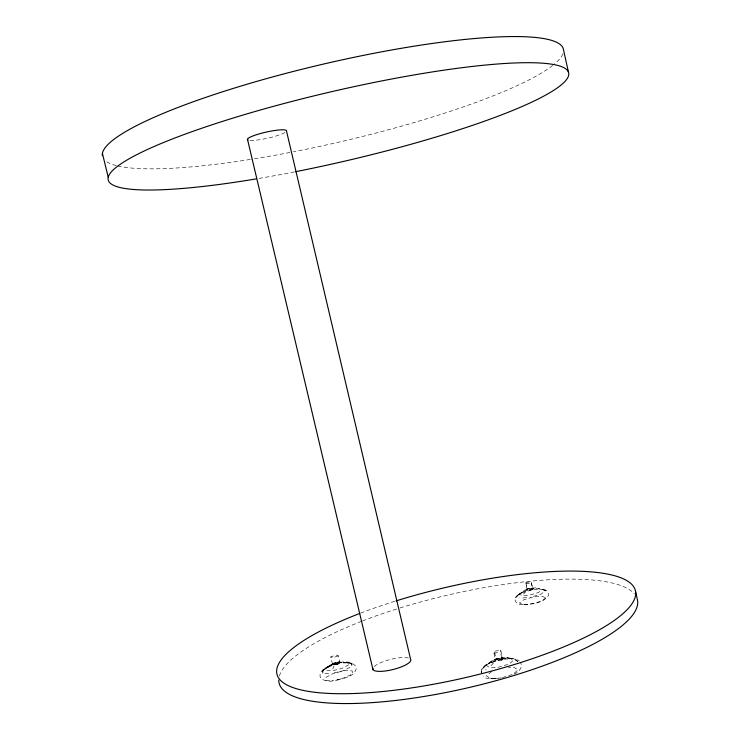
<?xml version="1.0" encoding="UTF-8"?>
<svg xmlns="http://www.w3.org/2000/svg" width="740" height="740" viewBox="0 0 740 740"><rect width="100%" height="100%" fill="white"/><g stroke="black" fill="none" stroke-linecap="round" stroke-linejoin="round"><path stroke-width="0.56" stroke-dasharray="3.7 2.78" d="M333.425 663.244L325.6 668.035L325.554 670.607L332.251 670.81L341.769 668.488L348.401 665.038L348.281 662.504L343.249 662.383M322.834 673.354L322.918 670.061L329.254 666.796M351.842 665.094L351.944 664.002L350.566 663.179L351.778 664.058M525.983 582.63L527.269 590.354L527.398 589.04L532.818 587.976L532.587 589.327L531.283 581.585L525.983 582.63L525.788 583.934L527.269 590.354L532.643 589.317L531.283 581.585M501.35 660.126L502.192 659.756L502.488 657.814L500.702 650.109L494.339 651.311L493.95 653.226L495.735 660.949L496.115 658.998L494.339 651.311M502.192 659.775L502.553 657.777L496.059 659.007L495.661 660.987L502.192 659.756L500.342 652.023L500.702 650.109M332.732 669.062L333.925 666.055M322.881 671.236L323.63 669.617L325.748 668.109C322.011 670.052 317.895 674.482 321.123 678.691C330.614 684.768 343.554 678.303 352.425 673.927L352.24 670.912L344.461 670.68L333.629 673.326L325.933 677.331L325.887 680.402L333.675 680.698M323.63 669.617L322.548 671.596L322.862 672.29M491.018 665.732L494.015 662.393M523.439 594.127L525.872 591.482M484.561 666.703L481.87 669.321L485.329 665.427C493.108 659.654 503.801 656.269 513.32 658.822L507.677 658.267L515.262 659.451L517.649 661.403L516.243 662.587M517.815 595.524L515.66 597.522L518.398 594.572C525.863 589.54 537.175 585.886 545.436 590.751L540.959 594.155L530.552 597.254M330.123 665.713L324.314 669.127M491.804 671.439L486.485 675.814L490.37 678.534L501.35 677.933M490.935 661.708L483.091 667.887L486.254 670.052M526.186 590.039A3.922 0.897 -12.1 0 1 530.58 588.171L535.89 587.856L542.013 589.863L538.48 592.527L530.303 594.951L522.366 595.682L519.369 594.285L524.475 590.335L528.092 588.79M486.855 664.853L489.473 662.883C485.893 664.871 480.676 667.526 481.213 672.383M519.369 594.285L522.995 591.63M519.619 594.202L521.728 592.703C518.916 594.35 514.55 596.153 515.077 600.14C516.492 605.635 523.263 604.978 527.546 604.247L523.31 604.478C531.958 604.192 543.364 603.313 548.47 595.45C549.404 591.241 545.001 589.059 541.458 589.031L545.436 590.751M513.939 674.168C518.315 672.327 523.606 667.434 520.451 662.374M327.894 666.851C335.757 662.356 350.714 658.165 356.412 667.341C355.718 676.702 343.24 678.673 335.812 679.995L339.207 679.348M322.918 670.061L331.354 665.723L340.243 663.558M325.6 668.035C332.861 663.66 341.556 661.31 350.011 662.763M326.238 667.693L327.996 666.805M532.643 589.317L531.958 589.595A3.922 0.916 -12.4 0 1 529.461 590.233A3.922 0.897 -12.1 0 0 533.845 588.337M332.565 664.825A4.311 1.073 -14.6 0 1 335.044 662.615L339.854 661.967A4.311 1.073 -14.6 0 1 337.385 664.178A4.311 1.101 -14.8 0 0 339.632 663.207L340.076 662.855L337.792 661.967L332.353 663.9L334.619 664.798L340.076 662.855L338.328 655.862L336.089 655.002L330.762 656.88L332.427 663.873L334.656 664.77M338.328 655.862L332.982 657.749L330.762 656.88M332.427 663.873L337.755 661.995M332.242 664.622L327.903 666.148L340.622 661.93L338.716 661.745L342.555 663.179L340.215 662.106M497.854 658.36L492.655 660.302L486.356 665.408L489.695 667.665L499.13 667.101L509.065 664.03L513.532 660.302L510.017 658.119L500.693 658.711L492.655 660.302L508.186 657.684L499.898 657.906A4.718 1.313 -12.5 0 0 494.505 660.404M492.035 662.217L488.937 663.17L501.304 659.368M502.395 677.609L512.885 674.344L518.046 669.922L513.921 667.304L508.5 667.628M531.487 589.965L521.265 592.99L516.659 596.375L519.489 597.716M491.554 662.356L495.652 661.218M334.387 672.891L343.48 670.671L351.907 666.259L351.713 663.031M525.788 583.934L531.116 582.88M527.454 589.031L532.754 588.004M493.95 653.226L500.342 652.023M496.115 658.998L502.488 657.814M498.288 678.552L490.685 678.608L495.846 678.238C491.712 678.543 486.319 679.699 483.174 676.221M533.966 589.734L538.951 589.271M522.958 597.938L528.009 597.476M504.255 659.183L510.165 658.813M350.991 663.207L343.203 662.827L349.576 662.985M324.953 673.418L329.217 673.557M346.218 662.837L347.449 662.929M346.598 662.466L349.28 662.763L348.281 662.504M517.649 661.403L513.144 658.619L511.183 658.471L515.308 659.044L519.332 660.913M481.694 673.456L481.194 671.041L481.546 672.734M562.909 53.77A236.606 39.756 -13.1 0 1 553.631 64.695M552.706 65.425A236.606 39.756 -13.1 0 1 293.364 151.811M289.932 152.477A236.606 39.756 -13.1 0 1 251.443 159.257M250.277 159.442A236.606 39.756 -13.1 0 1 117.447 165.889M116.208 165.584A236.606 39.756 -13.1 0 1 106.56 161.625M294.502 171.911A236.375 35.317 -13.1 0 1 258.288 178.544M284.928 132.525A20.008 3.145 -12.6 0 1 267.769 138.186A20.008 3.145 -12.6 0 1 249.759 140.397M374.2 666.5A19.573 5.199 -14 0 1 391.479 659.201A19.573 5.199 -14 0 1 409.155 658.267M360.667 613.099A184.01 46.148 -13.1 0 1 394.929 601.241M279.378 676.073A183.946 47.434 -13.1 0 1 361.471 621.341M362.517 620.934A183.946 47.434 -13.1 0 1 398.916 608.298M400.007 607.966A183.946 47.434 -13.1 0 1 634.31 593.776M503.727 658.378A4.718 1.313 -12.5 0 1 498.325 660.885M545.759 597.855L541.671 601.01L532.171 603.84L522.949 604.645L519.462 602.961L523.661 599.826L532.994 597.051L542.115 596.227L545.759 597.855"/><path stroke-width="1.11" d="M102.416 153.374L108.225 177.286M247.484 139.268L372.951 669.524M635.558 591.519L637.584 600.501A183.946 47.434 -13.1 0 1 461.806 689.171A183.946 47.434 -13.1 0 1 278.776 680.088M568.514 72.335L563.223 48.581A236.606 39.756 -13.1 0 0 324.185 63.908A236.606 39.756 -13.1 0 0 102.351 155.724M256.086 178.913A236.375 35.317 -13.1 0 1 182.873 134.976A236.375 35.317 -13.1 0 1 559.976 66.091A236.375 35.317 -13.1 0 1 295.649 171.689M247.974 139.999A20.008 3.145 -12.6 0 1 265.42 132.266A20.008 3.145 -12.6 0 1 286.519 131.1L410.589 659.266A19.573 5.199 -14 0 1 392.154 669.728A19.573 5.199 -14 0 1 372.932 668.137M396.011 600.908A184.01 46.148 -13.1 0 1 634.689 598.623A184.01 46.148 -13.1 0 1 361.62 693.158A184.01 46.148 -13.1 0 1 359.612 613.506"/></g></svg>
